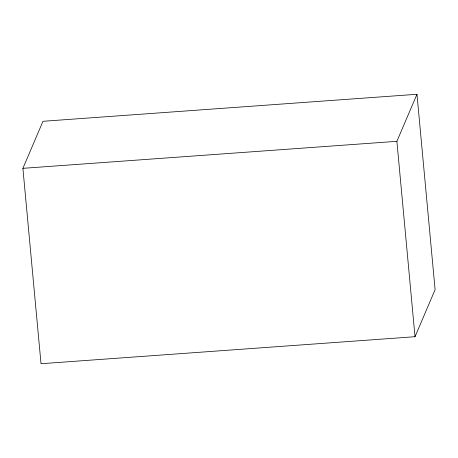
<?xml version="1.0" encoding="UTF-8"?>
<svg xmlns="http://www.w3.org/2000/svg" width="458" height="458" viewBox="0 0 458 458"><rect width="100%" height="100%" fill="white"/><g stroke="black" fill="none" stroke-linecap="round" stroke-linejoin="round"><path stroke-width="0.69" d="M22.9 168.332L42.983 121.29L416.975 94.279L435.1 289.668L415.017 336.71L41.025 363.721L22.9 168.332L396.891 141.322L416.975 94.279M396.891 141.322L415.017 336.71"/></g></svg>
